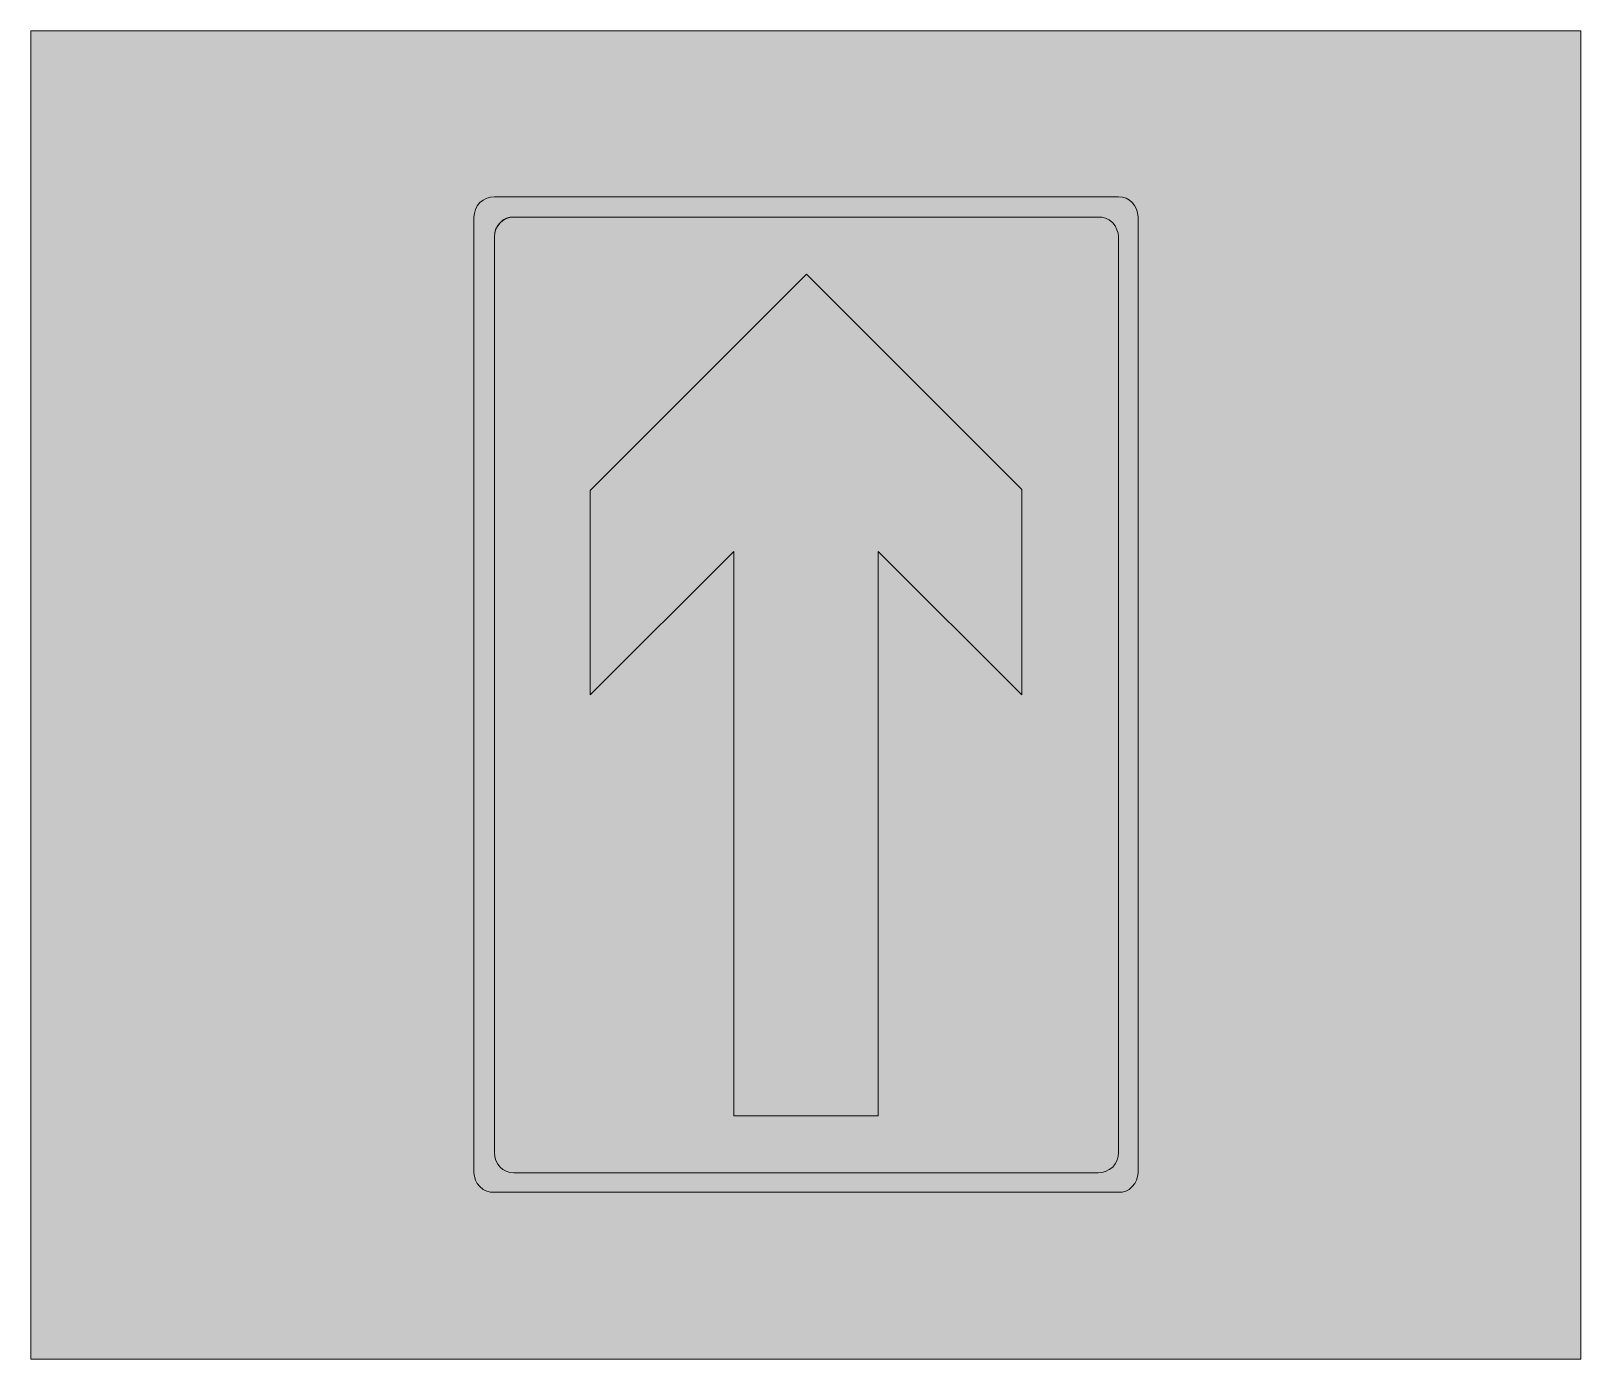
# Model space of a CAD drawing. Header units: metres. Extents: x 141 to 429, y 13 to 259.
import ezdxf

# ---------------------------------------------------------------- set-up
doc = ezdxf.new("R2010")
doc.units = ezdxf.units.M
for name, color, linetype, true_color in [('FILL_BLUE_0000FF', 7, 'Continuous', 0x0000ff), ('FILL_WHITE_FFFFFF', 7, 'Continuous', 0xffffff), ('FILL_YELLOW_FFFF00', 7, 'Continuous', 0xffff00)]:
    doc.layers.add(name, color=color, linetype=linetype, true_color=true_color)

msp = doc.modelspace()

# ---------------------------------------------------------------- hatches: boundary and pattern name
at = {"layer": 'FILL_BLUE_0000FF', "true_color": 0x0000ff}
h = msp.add_hatch(color=7, dxfattribs=at)
h.dxf.hatch_style = 1
h.paths.add_polyline_path([(342.9, 51.12), (342.83, 50.42), (342.63, 49.7), (342.29, 49.02), (341.82, 48.42), (341.14, 47.95), (340.47, 47.61), (339.79, 47.41), (339.12, 47.34), (230.58, 47.34), (229.86, 47.41), (229.18, 47.63), (228.57, 47.97), (228.04, 48.42), (227.6, 48.97), (227.26, 49.62), (227.05, 50.34), (226.98, 51.12), (226.98, 221.22), (227.05, 221.89), (227.25, 222.55), (227.59, 223.17), (228.06, 223.74), (228.63, 224.29), (229.25, 224.62), (229.91, 224.78), (230.58, 224.82), (339.12, 224.82), (339.79, 224.78), (340.47, 224.62), (341.14, 224.29), (341.82, 223.74), (342.25, 223.18), (342.54, 222.48), (342.79, 221.85), (342.9, 221.22), (342.9, 51.12)])
at = {"layer": 'FILL_WHITE_FFFFFF', "true_color": 0xffffff}
h = msp.add_hatch(color=7, dxfattribs=at)
h.dxf.hatch_style = 1
h.paths.add_polyline_path([(346.23, 46.01), (345.89, 45.39), (345.42, 44.82), (344.85, 44.27), (344.23, 43.94), (343.57, 43.78), (342.9, 43.74), (226.98, 43.74), (226.28, 43.78), (225.56, 43.94), (224.88, 44.27), (224.28, 44.82), (223.81, 45.39), (223.47, 46.01), (223.27, 46.67), (223.2, 47.34), (223.2, 224.82), (223.27, 225.52), (223.47, 226.24), (223.81, 226.92), (224.28, 227.52), (224.88, 227.99), (225.56, 228.33), (226.28, 228.53), (226.98, 228.6), (342.9, 228.6), (343.62, 228.53), (344.3, 228.31), (344.91, 227.97), (345.44, 227.52), (345.88, 226.97), (346.22, 226.32), (346.43, 225.6), (346.5, 224.82), (346.5, 47.34), (346.43, 46.67), (346.23, 46.01)])
h.paths.add_polyline_path([(342.54, 222.48), (342.25, 223.18), (341.82, 223.74), (341.15, 224.29), (340.47, 224.62), (339.79, 224.78), (339.12, 224.82), (230.58, 224.82), (229.86, 224.75), (229.18, 224.54), (228.57, 224.2), (228.04, 223.76), (227.6, 223.23), (227.26, 222.62), (227.05, 221.94), (226.98, 221.22), (226.98, 51.12), (227.05, 50.34), (227.26, 49.62), (227.6, 48.97), (228.04, 48.42), (228.57, 47.97), (229.18, 47.63), (229.86, 47.41), (230.58, 47.34), (339.12, 47.34), (339.79, 47.41), (340.47, 47.61), (341.15, 47.95), (341.82, 48.42), (342.29, 49.02), (342.63, 49.7), (342.83, 50.42), (342.9, 51.12), (342.9, 221.22), (342.79, 221.85), (342.54, 222.48)], flags=16)
h = msp.add_hatch(color=7, dxfattribs=at)
h.dxf.hatch_style = 1
h.paths.add_polyline_path([(271.44, 162.72), (244.8, 136.08), (244.8, 174.06), (284.94, 214.2), (324.9, 174.24), (324.9, 136.08), (298.26, 162.72), (298.26, 57.96), (271.44, 57.96), (271.44, 162.72)])
at = {"layer": 'FILL_YELLOW_FFFF00', "true_color": 0xffff00}
h = msp.add_hatch(color=7, dxfattribs=at)
h.dxf.hatch_style = 1
h.paths.add_polyline_path([(428.76, 259.38), (428.76, 12.78), (140.94, 12.78), (140.94, 259.38), (428.76, 259.38)])

# ---------------------------------------------------------------- linework, layer by layer
at = {"layer": 'FILL_BLUE_0000FF', "lineweight": 0, "true_color": 0x0000ff}
msp.add_lwpolyline([(342.9, 51.12), (342.83, 50.42), (342.63, 49.7), (342.29, 49.02), (341.82, 48.42), (341.14, 47.95), (340.47, 47.61), (339.79, 47.41), (339.12, 47.34), (230.58, 47.34), (229.86, 47.41), (229.18, 47.63), (228.57, 47.97), (228.04, 48.42), (227.6, 48.97), (227.26, 49.62), (227.05, 50.34), (226.98, 51.12), (226.98, 221.22), (227.05, 221.89), (227.25, 222.55), (227.59, 223.17), (228.06, 223.74), (228.63, 224.29), (229.25, 224.62), (229.91, 224.78), (230.58, 224.82), (339.12, 224.82), (339.79, 224.78), (340.47, 224.62), (341.14, 224.29), (341.82, 223.74), (342.25, 223.18), (342.54, 222.48), (342.79, 221.85), (342.9, 221.22)], close=True, dxfattribs=at)
at = {"layer": 'FILL_WHITE_FFFFFF', "lineweight": 0, "true_color": 0xffffff}
for points in [[(346.23, 46.01), (345.89, 45.39), (345.42, 44.82), (344.85, 44.27), (344.23, 43.94), (343.57, 43.78), (342.9, 43.74), (226.98, 43.74), (226.28, 43.78), (225.56, 43.94), (224.88, 44.27), (224.28, 44.82), (223.81, 45.39), (223.47, 46.01), (223.27, 46.67), (223.2, 47.34), (223.2, 224.82), (223.27, 225.52), (223.47, 226.24), (223.81, 226.92), (224.28, 227.52), (224.88, 227.99), (225.56, 228.33), (226.28, 228.53), (226.98, 228.6), (342.9, 228.6), (343.62, 228.53), (344.3, 228.31), (344.91, 227.97), (345.44, 227.52), (345.88, 226.97), (346.22, 226.32), (346.43, 225.6), (346.5, 224.82), (346.5, 47.34), (346.43, 46.67)], [(342.54, 222.48), (342.25, 223.18), (341.82, 223.74), (341.15, 224.29), (340.47, 224.62), (339.79, 224.78), (339.12, 224.82), (230.58, 224.82), (229.86, 224.75), (229.18, 224.54), (228.57, 224.2), (228.04, 223.76), (227.6, 223.23), (227.26, 222.62), (227.05, 221.94), (226.98, 221.22), (226.98, 51.12), (227.05, 50.34), (227.26, 49.62), (227.6, 48.97), (228.04, 48.42), (228.57, 47.97), (229.18, 47.63), (229.86, 47.41), (230.58, 47.34), (339.12, 47.34), (339.79, 47.41), (340.47, 47.61), (341.15, 47.95), (341.82, 48.42), (342.29, 49.02), (342.63, 49.7), (342.83, 50.42), (342.9, 51.12), (342.9, 221.22), (342.79, 221.85)]]:
    msp.add_lwpolyline(points, close=True, dxfattribs=at)
at = {"layer": 'FILL_WHITE_FFFFFF', "lineweight": 0, "true_color": 0x0000ff}
msp.add_lwpolyline([(271.44, 162.72), (244.8, 136.08), (244.8, 174.06), (284.94, 214.2), (324.9, 174.24), (324.9, 136.08), (298.26, 162.72), (298.26, 57.96), (271.44, 57.96)], close=True, dxfattribs=at)
at = {"layer": 'FILL_YELLOW_FFFF00', "lineweight": 0, "true_color": 0xffff00}
msp.add_lwpolyline([(428.76, 259.38), (428.76, 12.78), (140.94, 12.78), (140.94, 259.38)], close=True, dxfattribs=at)

doc.saveas('drawing.dxf')
